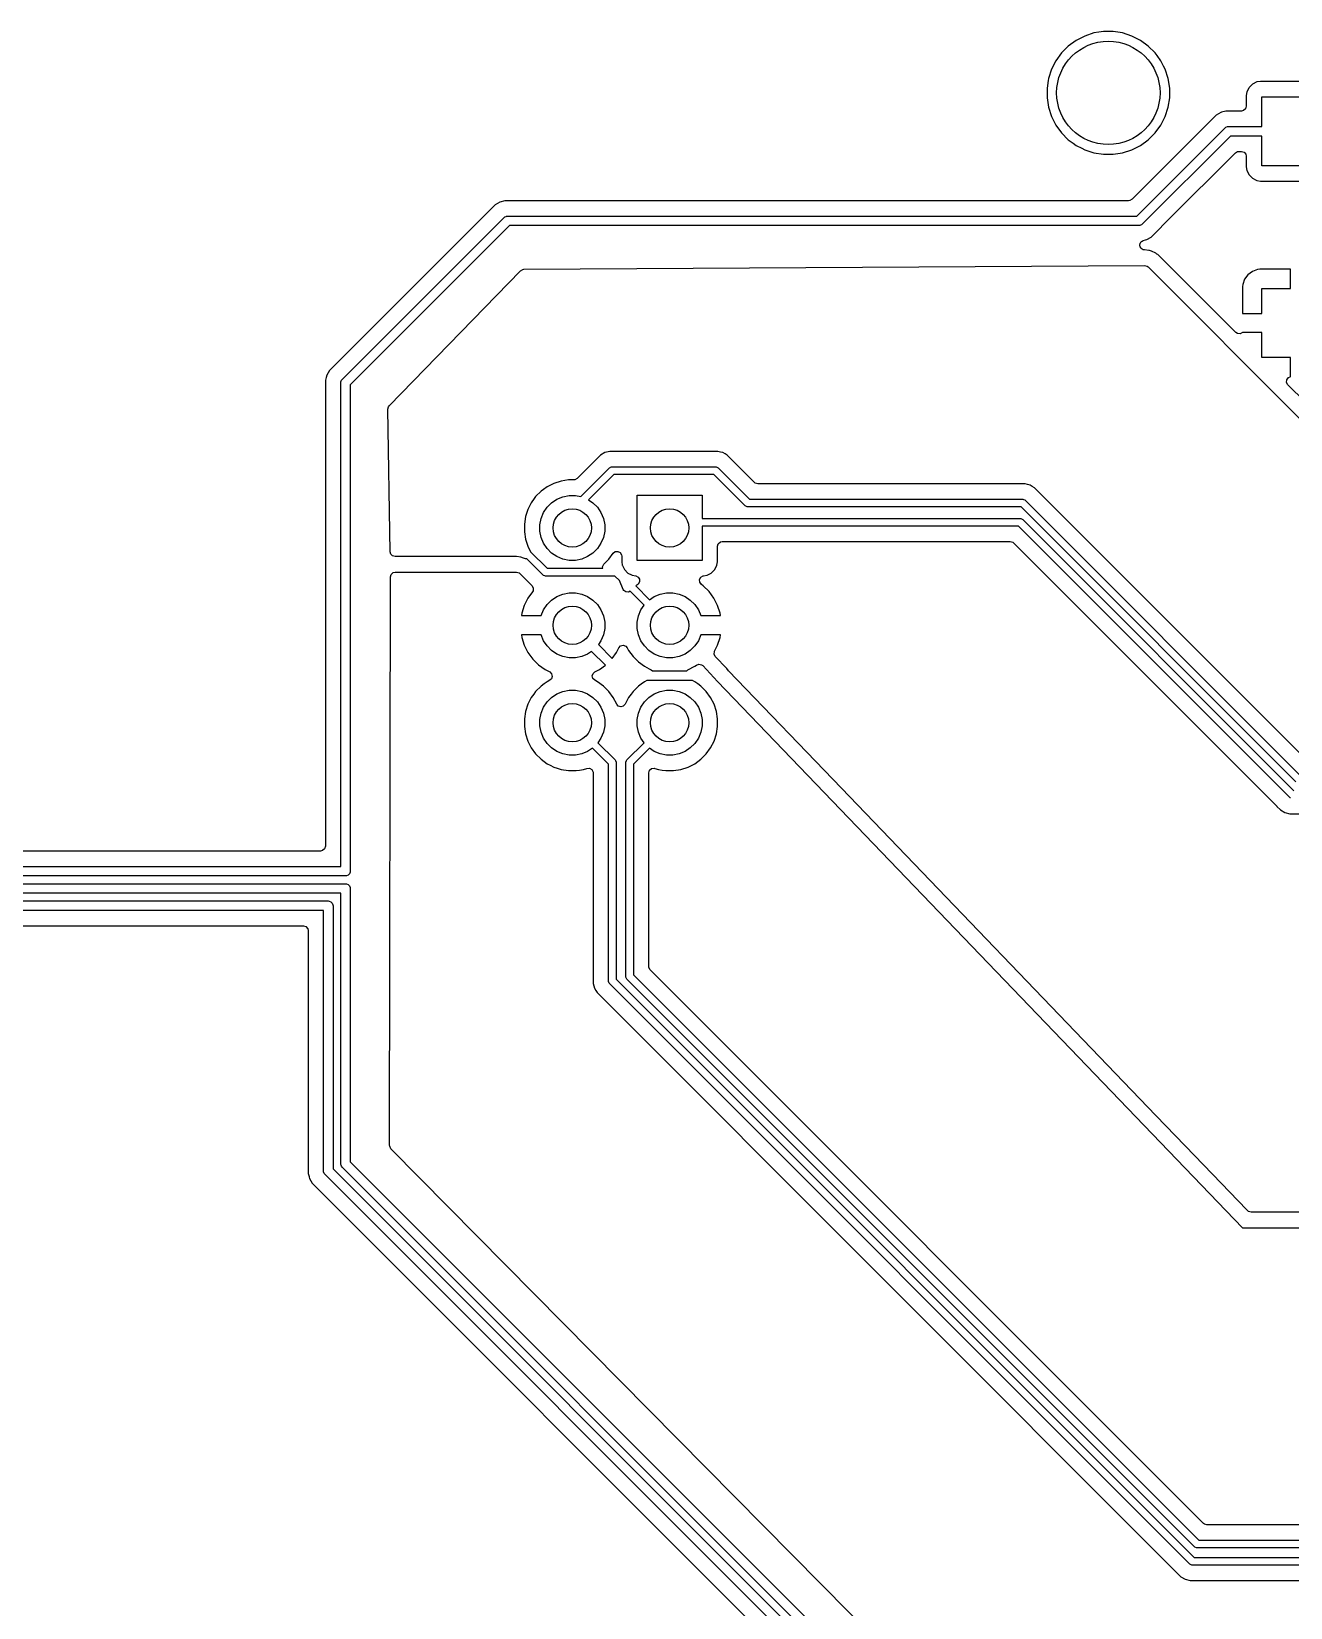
# Model space of a CAD drawing. Extents: x 0.71 to 7.56, y -5.16 to -0.79.
# Drawn here: x 5.508 to 6.801, y -4.055 to -2.437 of the extents above; entities that cross this region are included whole.
import ezdxf

# ---------------------------------------------------------------- set-up
doc = ezdxf.new("R2010")
doc.units = 0
doc.header["$MEASUREMENT"] = 0
doc.layers.add('BLACK', color=7, linetype='CONTINUOUS')

msp = doc.modelspace()

# ---------------------------------------------------------------- linework, layer by layer
at = {"layer": 'BLACK', "linetype": 'CONTINUOUS'}
for p, q in [((6.59, -2.4416), (6.5811, -2.4461)), ((6.5994, -2.4385), (6.59, -2.4416)), ((6.6043, -2.4378), (6.5994, -2.4385)), ((6.6092, -2.437), (6.6043, -2.4378)), ((6.6191, -2.437), (6.6092, -2.437)), ((6.6289, -2.4385), (6.6191, -2.437)), ((6.6384, -2.4416), (6.6289, -2.4385)), ((6.6444, -2.4447), (6.6384, -2.4416)), ((6.5661, -2.459), (6.5603, -2.467)), ((6.5731, -2.4519), (6.5661, -2.459)), ((6.5661, -2.459), (6.5661, -2.459)), ((6.5811, -2.4461), (6.5731, -2.4519)), ((6.5731, -2.4519), (6.5731, -2.4519)), ((6.6472, -2.4461), (6.6444, -2.4447)), ((6.6552, -2.4519), (6.6472, -2.4461)), ((6.6472, -2.4461), (6.6472, -2.4461)), ((6.6472, -2.4461), (6.6472, -2.4461)), ((6.6622, -2.459), (6.6552, -2.4519)), ((6.6552, -2.4519), (6.6552, -2.4519)), ((6.6642, -2.4617), (6.6622, -2.459)), ((6.6622, -2.459), (6.6622, -2.459)), ((6.5558, -2.4758), (6.5527, -2.4852)), ((6.5603, -2.467), (6.5558, -2.4758)), ((6.6681, -2.467), (6.6642, -2.4617)), ((6.6709, -2.4726), (6.6681, -2.467)), ((6.6726, -2.4758), (6.6709, -2.4726)), ((6.6756, -2.4852), (6.6726, -2.4758)), ((6.6726, -2.4758), (6.6726, -2.4758)), ((6.6726, -2.4758), (6.6726, -2.4758)), ((6.5524, -2.4874), (6.5512, -2.495)), ((6.5527, -2.4852), (6.5524, -2.4874)), ((6.6772, -2.495), (6.6756, -2.4852)), ((6.7623, -2.491), (6.7587, -2.4946)), ((6.7667, -2.4888), (6.7623, -2.491)), ((6.7623, -2.491), (6.7623, -2.491)), ((6.7623, -2.491), (6.7623, -2.491)), ((6.7672, -2.4887), (6.7667, -2.4888)), ((6.7704, -2.4882), (6.7672, -2.4887)), ((6.8516, -2.4882), (6.7704, -2.4882)), ((6.5512, -2.495), (6.5512, -2.505)), ((6.5512, -2.505), (6.5512, -2.5052)), ((6.5512, -2.5052), (6.5527, -2.5148)), ((6.6756, -2.5148), (6.6772, -2.505)), ((6.6772, -2.505), (6.6772, -2.495)), ((6.7565, -2.499), (6.7559, -2.5027)), ((6.7559, -2.5027), (6.7559, -2.5138)), ((6.7584, -2.4952), (6.7565, -2.499)), ((6.7587, -2.4946), (6.7584, -2.4952)), ((6.7587, -2.4946), (6.7587, -2.4946)), ((6.7587, -2.4946), (6.7587, -2.4946)), ((6.7717, -2.5344), (6.7717, -2.5039)), ((6.7717, -2.5039), (6.8504, -2.5039)), ((6.5527, -2.5148), (6.5558, -2.5242)), ((6.5558, -2.5242), (6.5603, -2.533)), ((6.7249, -2.5228), (6.6385, -2.6093)), ((6.6681, -2.533), (6.6726, -2.5242)), ((6.6726, -2.5242), (6.6756, -2.5148)), ((6.7249, -2.5228), (6.7249, -2.5228)), ((6.7297, -2.5201), (6.7249, -2.5228)), ((6.7303, -2.5199), (6.7297, -2.5201)), ((6.7349, -2.5187), (6.7303, -2.5199)), ((6.7404, -2.5187), (6.7349, -2.5187)), ((6.7407, -2.5187), (6.7404, -2.5187)), ((6.751, -2.5187), (6.7407, -2.5187)), ((6.7407, -2.5187), (6.7407, -2.5187)), ((6.753, -2.5182), (6.751, -2.5187)), ((6.7551, -2.5164), (6.753, -2.5182)), ((6.7559, -2.5138), (6.7551, -2.5164)), ((6.5603, -2.533), (6.5661, -2.541)), ((6.6436, -2.6265), (6.7342, -2.5359)), ((6.6622, -2.541), (6.6681, -2.533)), ((6.7342, -2.5359), (6.7349, -2.5353)), ((6.7349, -2.5353), (6.7367, -2.5345)), ((6.7367, -2.5345), (6.7377, -2.5344)), ((6.7377, -2.5344), (6.7717, -2.5344)), ((6.5661, -2.541), (6.5661, -2.541)), ((6.5661, -2.541), (6.5731, -2.5481)), ((6.5731, -2.5481), (6.5731, -2.5481)), ((6.5731, -2.5481), (6.5781, -2.5517)), ((6.5781, -2.5517), (6.5811, -2.5539)), ((6.5811, -2.5539), (6.5868, -2.5568)), ((6.5868, -2.5568), (6.59, -2.5584)), ((6.6384, -2.5584), (6.6472, -2.5539)), ((6.6472, -2.5539), (6.6552, -2.5481)), ((6.7397, -2.5443), (6.6491, -2.6349)), ((6.6552, -2.5481), (6.6622, -2.541)), ((6.7717, -2.5443), (6.7397, -2.5443)), ((6.7717, -2.5748), (6.7717, -2.5443)), ((6.59, -2.5584), (6.59, -2.5584)), ((6.59, -2.5584), (6.59, -2.5584)), ((6.59, -2.5584), (6.5994, -2.5615)), ((6.5994, -2.5615), (6.6092, -2.563)), ((6.6092, -2.563), (6.6092, -2.563)), ((6.6092, -2.563), (6.6191, -2.563)), ((6.6191, -2.563), (6.6289, -2.5615)), ((6.6191, -2.563), (6.6191, -2.563)), ((6.6289, -2.5615), (6.6384, -2.5584)), ((6.6751, -2.6312), (6.7448, -2.5615)), ((6.7448, -2.5615), (6.7459, -2.5609)), ((6.7459, -2.5609), (6.7469, -2.5603)), ((6.7469, -2.5603), (6.7471, -2.5602)), ((6.7471, -2.5602), (6.7472, -2.5602)), ((6.7472, -2.5602), (6.7482, -2.5601)), ((6.7482, -2.5601), (6.751, -2.5601)), ((6.751, -2.5601), (6.7536, -2.5608)), ((6.7536, -2.5608), (6.7554, -2.5629)), ((6.7554, -2.5629), (6.7559, -2.5649)), ((6.7559, -2.5649), (6.7559, -2.576)), ((6.7559, -2.576), (6.7565, -2.5797)), ((6.7565, -2.5797), (6.7587, -2.5842)), ((6.7587, -2.5842), (6.7587, -2.5842)), ((6.7587, -2.5842), (6.7587, -2.5842)), ((6.7587, -2.5842), (6.7623, -2.5877)), ((6.7623, -2.5877), (6.7623, -2.5877)), ((6.7623, -2.5877), (6.7623, -2.5877)), ((6.7623, -2.5877), (6.7661, -2.5897)), ((6.8504, -2.5748), (6.7717, -2.5748)), ((6.7661, -2.5897), (6.7667, -2.59)), ((6.7667, -2.59), (6.7704, -2.5906)), ((6.7704, -2.5906), (6.7704, -2.5906)), ((6.7704, -2.5906), (6.8516, -2.5906)), ((5.9844, -2.6148), (5.8142, -2.7851)), ((5.9891, -2.6121), (5.9844, -2.6148)), ((5.9844, -2.6148), (5.9844, -2.6148)), ((5.9944, -2.6107), (5.9891, -2.6121)), ((5.9891, -2.6121), (5.9891, -2.6121)), ((6.635, -2.6107), (5.9944, -2.6107)), ((6.6361, -2.6106), (6.635, -2.6107)), ((6.6385, -2.6093), (6.6361, -2.6106)), ((5.8272, -2.7943), (5.9936, -2.6279)), ((5.9991, -2.6363), (5.8356, -2.7998)), ((5.9936, -2.6279), (5.9944, -2.6273)), ((5.9944, -2.6273), (5.9956, -2.6268)), ((5.9944, -2.6273), (5.9944, -2.6273)), ((5.9956, -2.6268), (5.9961, -2.6266)), ((5.9961, -2.6266), (5.9971, -2.6265)), ((5.9961, -2.6266), (5.9961, -2.6266)), ((5.9971, -2.6265), (6.6436, -2.6265)), ((6.6456, -2.6363), (5.9991, -2.6363)), ((6.6466, -2.6362), (6.6456, -2.6363)), ((6.6471, -2.636), (6.6466, -2.6362)), ((6.6466, -2.6362), (6.6466, -2.6362)), ((6.6484, -2.6355), (6.6471, -2.636)), ((6.6491, -2.6349), (6.6484, -2.6355)), ((6.6484, -2.6355), (6.6484, -2.6355)), ((6.6626, -2.6437), (6.6751, -2.6312)), ((6.647, -2.6542), (6.6474, -2.6537)), ((6.6474, -2.6537), (6.6477, -2.6532)), ((6.6477, -2.6532), (6.6483, -2.6527)), ((6.6483, -2.6527), (6.6488, -2.6522)), ((6.6488, -2.6522), (6.6499, -2.6517)), ((6.6499, -2.6517), (6.65, -2.6517)), ((6.65, -2.6517), (6.6501, -2.6516)), ((6.6501, -2.6516), (6.6525, -2.651)), ((6.6525, -2.651), (6.6536, -2.6507)), ((6.6536, -2.6507), (6.6583, -2.648)), ((6.6583, -2.648), (6.6622, -2.6441)), ((6.6622, -2.6441), (6.6626, -2.6437)), ((6.6622, -2.6441), (6.6622, -2.6441)), ((6.6626, -2.6437), (6.6626, -2.6437)), ((6.6465, -2.6557), (6.6469, -2.655)), ((6.6466, -2.6563), (6.6465, -2.6557)), ((6.6465, -2.6569), (6.6466, -2.6563)), ((6.6468, -2.6576), (6.6465, -2.6569)), ((6.647, -2.6584), (6.6468, -2.6576)), ((6.6469, -2.655), (6.647, -2.6542)), ((6.6474, -2.6589), (6.647, -2.6584)), ((6.6476, -2.6594), (6.6474, -2.6589)), ((6.6483, -2.6599), (6.6476, -2.6594)), ((6.6488, -2.6605), (6.6483, -2.6599)), ((6.6494, -2.6606), (6.6488, -2.6605)), ((6.6499, -2.661), (6.6494, -2.6606)), ((6.6507, -2.661), (6.6499, -2.661)), ((6.6512, -2.6612), (6.6507, -2.661)), ((6.6514, -2.6612), (6.6512, -2.6612)), ((6.6512, -2.6612), (6.6512, -2.6612)), ((6.6559, -2.6618), (6.6514, -2.6612)), ((6.6514, -2.6612), (6.6514, -2.6612)), ((6.6564, -2.662), (6.6559, -2.6618)), ((6.6559, -2.6618), (6.6559, -2.6618)), ((6.6559, -2.6618), (6.6559, -2.6618)), ((6.6559, -2.6618), (6.6559, -2.6618)), ((6.6586, -2.6626), (6.6564, -2.662)), ((6.6631, -2.6647), (6.6586, -2.6626)), ((6.6641, -2.6655), (6.6631, -2.6647)), ((6.6631, -2.6647), (6.6631, -2.6647)), ((6.665, -2.6661), (6.6641, -2.6655)), ((6.6663, -2.6673), (6.665, -2.6661)), ((6.6979, -2.6989), (6.6663, -2.6673)), ((6.6663, -2.6673), (6.6663, -2.6673)), ((6.6663, -2.6673), (6.6663, -2.6673)), ((5.8754, -2.8214), (6.0104, -2.6826)), ((6.0104, -2.6826), (6.0128, -2.6812)), ((6.0128, -2.6812), (6.0139, -2.6811)), ((6.0139, -2.6811), (6.6515, -2.6772)), ((6.6515, -2.6772), (6.6541, -2.6779)), ((6.6541, -2.6779), (6.655, -2.6786)), ((6.655, -2.6786), (6.811, -2.8346)), ((6.7621, -2.6833), (6.7576, -2.6867)), ((6.7674, -2.6814), (6.7621, -2.6833)), ((6.7621, -2.6833), (6.7621, -2.6833)), ((6.7698, -2.6811), (6.7674, -2.6814)), ((6.7674, -2.6814), (6.7674, -2.6814)), ((6.8012, -2.6811), (6.7698, -2.6811)), ((6.8012, -2.7008), (6.8012, -2.6811)), ((6.745, -2.7461), (6.6979, -2.6989)), ((6.7522, -2.6966), (6.752, -2.6989)), ((6.752, -2.6989), (6.752, -2.7264)), ((6.7542, -2.6913), (6.7522, -2.6966)), ((6.7522, -2.6966), (6.7522, -2.6966)), ((6.7576, -2.6867), (6.7542, -2.6913)), ((6.7542, -2.6913), (6.7542, -2.6913)), ((6.7576, -2.6867), (6.7576, -2.6867)), ((6.7717, -2.7264), (6.7717, -2.7008)), ((6.7717, -2.7008), (6.8012, -2.7008)), ((6.752, -2.7264), (6.7717, -2.7264)), ((6.7468, -2.7472), (6.745, -2.7461)), ((6.7495, -2.7474), (6.7468, -2.7472)), ((6.7519, -2.7461), (6.7495, -2.7474)), ((6.752, -2.7461), (6.7519, -2.7461)), ((6.7717, -2.7461), (6.752, -2.7461)), ((6.7717, -2.7717), (6.7717, -2.7461)), ((6.8012, -2.7717), (6.7717, -2.7717)), ((6.8012, -2.7913), (6.8012, -2.7717)), ((5.8108, -2.7923), (5.81, -2.7951)), ((5.81, -2.7951), (5.81, -2.8009)), ((5.8114, -2.7898), (5.8108, -2.7923)), ((5.8142, -2.7851), (5.8114, -2.7898)), ((5.8114, -2.7898), (5.8114, -2.7898)), ((5.8114, -2.7898), (5.8114, -2.7898)), ((5.8114, -2.7898), (5.8114, -2.7898)), ((5.8142, -2.7851), (5.8142, -2.7851)), ((5.8258, -2.7978), (5.8259, -2.7968)), ((5.8258, -3.2943), (5.8258, -2.7978)), ((5.8259, -2.7968), (5.8266, -2.795)), ((5.8266, -2.795), (5.8272, -2.7943)), ((5.8266, -2.795), (5.8266, -2.795)), ((6.7973, -2.7973), (6.7975, -2.7945)), ((6.7986, -2.7997), (6.7973, -2.7973)), ((6.7975, -2.7945), (6.7992, -2.7923)), ((6.7992, -2.7923), (6.8008, -2.7917)), ((6.8008, -2.7917), (6.8012, -2.7913)), ((5.81, -2.8009), (5.81, -2.8009)), ((5.81, -2.8009), (5.81, -3.2736)), ((5.8356, -2.7998), (5.8356, -3.2992)), ((6.8162, -2.8173), (6.7986, -2.7997)), ((5.8741, -2.8249), (5.8748, -2.8222)), ((5.8766, -2.9714), (5.8741, -2.8249)), ((5.8748, -2.8222), (5.8754, -2.8214)), ((6.0926, -2.872), (6.0686, -2.896)), ((6.0971, -2.8694), (6.0926, -2.872)), ((6.0926, -2.872), (6.0926, -2.872)), ((6.1021, -2.8681), (6.0971, -2.8694)), ((6.1073, -2.8681), (6.1021, -2.8681)), ((6.2132, -2.8681), (6.1073, -2.8681)), ((6.2157, -2.8688), (6.2132, -2.8681)), ((6.2182, -2.8694), (6.2157, -2.8688)), ((6.2205, -2.8707), (6.2182, -2.8694)), ((6.2227, -2.872), (6.2205, -2.8707)), ((6.2508, -2.9001), (6.2227, -2.872)), ((6.2227, -2.872), (6.2227, -2.872)), ((6.0686, -2.896), (6.0662, -2.8973)), ((6.0725, -2.9145), (6.1019, -2.885)), ((6.1064, -2.8917), (6.0803, -2.9178)), ((6.1019, -2.885), (6.1025, -2.8845)), ((6.1025, -2.8845), (6.103, -2.8843)), ((6.103, -2.8843), (6.104, -2.8839)), ((6.104, -2.8839), (6.1047, -2.8839)), ((6.1047, -2.8839), (6.2106, -2.8839)), ((6.209, -2.8917), (6.1064, -2.8917)), ((6.2413, -2.924), (6.209, -2.8917)), ((6.2106, -2.8839), (6.2114, -2.8839)), ((6.2114, -2.8839), (6.2128, -2.8845)), ((6.2128, -2.8845), (6.2134, -2.885)), ((6.2134, -2.885), (6.2457, -2.9173)), ((6.0315, -2.9091), (6.026, -2.9146)), ((6.0342, -2.9072), (6.0315, -2.9091)), ((6.0315, -2.9091), (6.0315, -2.9091)), ((6.0315, -2.9091), (6.0315, -2.9091)), ((6.0378, -2.9046), (6.0342, -2.9072)), ((6.0447, -2.9011), (6.0378, -2.9046)), ((6.0521, -2.8987), (6.0447, -2.9011)), ((6.0597, -2.8974), (6.0521, -2.8987)), ((6.0652, -2.8974), (6.0597, -2.8974)), ((6.0662, -2.8973), (6.0652, -2.8974)), ((6.2516, -2.9008), (6.2508, -2.9001)), ((6.2543, -2.9016), (6.2516, -2.9008)), ((6.5288, -2.9016), (6.2543, -2.9016)), ((6.5313, -2.9022), (6.5288, -2.9016)), ((6.5288, -2.9016), (6.5288, -2.9016)), ((6.5338, -2.9029), (6.5313, -2.9022)), ((6.5361, -2.9042), (6.5338, -2.9029)), ((6.5383, -2.9055), (6.5361, -2.9042)), ((6.8164, -3.1836), (6.5383, -2.9055)), ((6.5383, -2.9055), (6.5383, -2.9055)), ((6.018, -2.9278), (6.0156, -2.9351)), ((6.0215, -2.9209), (6.018, -2.9278)), ((6.0246, -2.9165), (6.0215, -2.9209)), ((6.026, -2.9146), (6.0246, -2.9165)), ((6.026, -2.9146), (6.026, -2.9146)), ((6.026, -2.9146), (6.026, -2.9146)), ((6.0341, -2.9309), (6.0377, -2.9254)), ((6.0377, -2.9254), (6.0424, -2.9208)), ((6.0424, -2.9208), (6.0478, -2.9172)), ((6.0478, -2.9172), (6.0539, -2.9147)), ((6.0539, -2.9147), (6.0603, -2.9134)), ((6.0603, -2.9134), (6.0669, -2.9134)), ((6.0669, -2.9134), (6.0725, -2.9145)), ((6.0803, -2.9178), (6.0848, -2.9208)), ((6.0848, -2.9208), (6.0895, -2.9254)), ((6.0895, -2.9254), (6.0931, -2.9309)), ((6.1301, -2.9801), (6.1301, -2.9132)), ((6.1301, -2.9132), (6.197, -2.9132)), ((6.197, -2.9132), (6.197, -2.937)), ((6.2419, -2.9245), (6.2413, -2.924)), ((6.2433, -2.9251), (6.2419, -2.9245)), ((6.2441, -2.9252), (6.2433, -2.9251)), ((6.5246, -2.9252), (6.2441, -2.9252)), ((6.2457, -2.9173), (6.5262, -2.9173)), ((6.8069, -3.2075), (6.5246, -2.9252)), ((6.5262, -2.9173), (6.527, -2.9174)), ((6.527, -2.9174), (6.5284, -2.918)), ((6.5284, -2.918), (6.529, -2.9185)), ((6.529, -2.9185), (6.8113, -3.2008)), ((6.0156, -2.9351), (6.0144, -2.9428)), ((6.0144, -2.9428), (6.0144, -2.9506)), ((6.0303, -2.9434), (6.0316, -2.937)), ((6.0303, -2.95), (6.0303, -2.9434)), ((6.0316, -2.937), (6.0341, -2.9309)), ((6.0931, -2.9309), (6.0956, -2.937)), ((6.0956, -2.937), (6.0969, -2.9434)), ((6.0969, -2.9434), (6.0969, -2.95)), ((6.197, -2.937), (6.5236, -2.937)), ((6.522, -2.9449), (6.197, -2.9449)), ((6.197, -2.9449), (6.197, -2.9801)), ((6.8004, -3.2233), (6.522, -2.9449)), ((6.5236, -2.937), (6.5244, -2.9371)), ((6.5244, -2.9371), (6.5258, -2.9377)), ((6.5258, -2.9377), (6.5264, -2.9382)), ((6.5264, -2.9382), (6.8048, -3.2165)), ((6.0144, -2.9506), (6.0156, -2.9582)), ((6.0156, -2.9582), (6.018, -2.9656)), ((6.0316, -2.9564), (6.0303, -2.95)), ((6.0341, -2.9625), (6.0316, -2.9564)), ((6.0956, -2.9564), (6.0931, -2.9625)), ((6.0969, -2.95), (6.0956, -2.9564)), ((6.2136, -2.9629), (6.2157, -2.9611)), ((6.2157, -2.9611), (6.2177, -2.9606)), ((6.2177, -2.9606), (6.5134, -2.9606)), ((6.5134, -2.9606), (6.5161, -2.9614)), ((5.8771, -2.9736), (5.8766, -2.9714)), ((5.879, -2.9755), (5.8771, -2.9736)), ((5.8817, -2.9762), (5.879, -2.9755)), ((5.8818, -2.9762), (5.8817, -2.9762)), ((5.8817, -2.9762), (5.8817, -2.9762)), ((5.8817, -2.9762), (5.8817, -2.9762)), ((5.8817, -2.9762), (5.8817, -2.9762)), ((6.0063, -2.9762), (5.8818, -2.9762)), ((5.8818, -2.9762), (5.8818, -2.9762)), ((6.0108, -2.9768), (6.0063, -2.9762)), ((6.0135, -2.9776), (6.0108, -2.9768)), ((6.0108, -2.9768), (6.0108, -2.9768)), ((6.018, -2.9656), (6.0208, -2.9711)), ((6.0208, -2.9711), (6.0379, -2.9882)), ((6.0377, -2.9679), (6.0341, -2.9625)), ((6.0424, -2.9725), (6.0377, -2.9679)), ((6.0478, -2.9762), (6.0424, -2.9725)), ((6.0539, -2.9787), (6.0478, -2.9762)), ((6.0794, -2.9762), (6.0733, -2.9787)), ((6.0848, -2.9725), (6.0794, -2.9762)), ((6.0895, -2.9679), (6.0848, -2.9725)), ((6.0931, -2.9625), (6.0895, -2.9679)), ((6.1011, -2.9787), (6.1055, -2.9727)), ((6.1055, -2.9727), (6.1077, -2.971)), ((6.1077, -2.971), (6.1104, -2.9708)), ((6.1104, -2.9708), (6.1129, -2.9721)), ((6.1129, -2.9721), (6.1142, -2.9745)), ((6.1142, -2.9745), (6.1144, -2.9756)), ((6.1144, -2.9756), (6.1144, -2.9814)), ((6.2128, -2.9655), (6.2136, -2.9629)), ((6.2128, -2.9814), (6.2128, -2.9655)), ((6.5161, -2.9614), (6.5169, -2.9621)), ((6.5169, -2.9621), (6.7872, -3.2324)), ((5.8777, -2.9944), (5.8798, -2.9926)), ((5.8798, -2.9926), (5.8818, -2.9921)), ((5.8818, -2.9921), (6.0063, -2.9921)), ((6.0063, -2.9921), (6.009, -2.9929)), ((6.009, -2.9929), (6.0098, -2.9936)), ((6.0098, -2.9936), (6.0223, -3.0061)), ((6.0145, -2.9781), (6.0135, -2.9776)), ((6.0154, -2.9784), (6.0145, -2.9781)), ((6.0169, -2.9783), (6.0154, -2.9784)), ((6.0334, -2.9949), (6.0169, -2.9783)), ((6.0379, -2.9882), (6.0949, -2.9882)), ((6.0603, -2.98), (6.0539, -2.9787)), ((6.0669, -2.98), (6.0603, -2.98)), ((6.0733, -2.9787), (6.0669, -2.98)), ((6.0947, -2.9865), (6.0959, -2.984)), ((6.0949, -2.9882), (6.0947, -2.9865)), ((6.0959, -2.984), (6.0961, -2.9838)), ((6.0961, -2.9838), (6.0986, -2.9813)), ((6.0986, -2.9813), (6.1011, -2.9787)), ((6.1144, -2.9814), (6.1149, -2.9851)), ((6.1149, -2.9851), (6.1151, -2.9853)), ((6.1151, -2.9853), (6.1172, -2.9895)), ((6.1172, -2.9895), (6.1207, -2.9931)), ((6.1207, -2.9931), (6.1245, -2.995)), ((6.197, -2.9801), (6.1301, -2.9801)), ((6.202, -2.9953), (6.2064, -2.9931)), ((6.2064, -2.9931), (6.21, -2.9895)), ((6.21, -2.9895), (6.2122, -2.9851)), ((6.2122, -2.9851), (6.2128, -2.9814)), ((6.2122, -2.9851), (6.2122, -2.9851)), ((6.2122, -2.9851), (6.2122, -2.9851)), ((5.876, -3.5807), (5.8769, -2.997)), ((5.8769, -2.997), (5.8777, -2.9944)), ((6.0223, -3.0061), (6.0236, -3.0085)), ((6.0236, -3.0085), (6.0234, -3.0112)), ((6.034, -2.9954), (6.0334, -2.9949)), ((6.0355, -2.996), (6.034, -2.9954)), ((6.0362, -2.9961), (6.0355, -2.996)), ((6.1074, -2.9961), (6.0362, -2.9961)), ((6.112, -3.0007), (6.1074, -2.9961)), ((6.1158, -3.0098), (6.112, -3.0007)), ((6.1164, -3.0108), (6.1158, -3.0098)), ((6.1245, -2.995), (6.1252, -2.9953)), ((6.1252, -2.9953), (6.1289, -2.9959)), ((6.129, -3.0061), (6.1288, -3.0063)), ((6.1288, -3.0063), (6.1429, -3.0204)), ((6.1289, -2.9959), (6.1313, -2.9971)), ((6.131, -3.0047), (6.129, -3.0061)), ((6.1312, -3.0045), (6.131, -3.0047)), ((6.1328, -3.0022), (6.1312, -3.0045)), ((6.1313, -2.9971), (6.1328, -2.9994)), ((6.1328, -2.9994), (6.1328, -3.0022)), ((6.1943, -2.9998), (6.1956, -2.9973)), ((6.1945, -3.0025), (6.1943, -2.9998)), ((6.1962, -3.0047), (6.1945, -3.0025)), ((6.1956, -2.9973), (6.198, -2.996)), ((6.1982, -3.0061), (6.1962, -3.0047)), ((6.198, -2.996), (6.1983, -2.9959)), ((6.2041, -3.0121), (6.1982, -3.0061)), ((6.1982, -3.0061), (6.1982, -3.0061)), ((6.1983, -2.9959), (6.202, -2.9953)), ((6.0181, -3.0188), (6.0143, -3.0263)), ((6.0228, -3.0124), (6.0181, -3.0188)), ((6.0234, -3.0112), (6.0228, -3.0124)), ((6.0341, -3.0309), (6.0377, -3.0254)), ((6.0377, -3.0254), (6.0424, -3.0208)), ((6.0424, -3.0208), (6.0478, -3.0172)), ((6.0478, -3.0172), (6.0539, -3.0147)), ((6.0539, -3.0147), (6.0603, -3.0134)), ((6.0603, -3.0134), (6.0669, -3.0134)), ((6.0669, -3.0134), (6.0733, -3.0147)), ((6.0733, -3.0147), (6.0794, -3.0172)), ((6.0794, -3.0172), (6.0848, -3.0208)), ((6.0848, -3.0208), (6.0895, -3.0254)), ((6.0895, -3.0254), (6.0931, -3.0309)), ((6.1186, -3.0124), (6.1164, -3.0108)), ((6.1214, -3.0126), (6.1186, -3.0124)), ((6.123, -3.0117), (6.1214, -3.0126)), ((6.1373, -3.026), (6.123, -3.0117)), ((6.1341, -3.0309), (6.1373, -3.026)), ((6.1429, -3.0204), (6.1478, -3.0172)), ((6.1478, -3.0172), (6.1539, -3.0147)), ((6.1539, -3.0147), (6.1603, -3.0134)), ((6.1603, -3.0134), (6.1669, -3.0134)), ((6.1669, -3.0134), (6.1733, -3.0147)), ((6.1733, -3.0147), (6.1794, -3.0172)), ((6.1794, -3.0172), (6.1848, -3.0208)), ((6.1848, -3.0208), (6.1895, -3.0254)), ((6.1895, -3.0254), (6.1931, -3.0309)), ((6.209, -3.0188), (6.2041, -3.0121)), ((6.2041, -3.0121), (6.2041, -3.0121)), ((6.2128, -3.0263), (6.209, -3.0188)), ((6.0117, -3.0342), (6.0113, -3.0368)), ((6.0113, -3.0368), (6.0316, -3.0368)), ((6.0143, -3.0263), (6.0117, -3.0342)), ((6.0117, -3.0342), (6.0117, -3.0342)), ((6.0316, -3.0368), (6.0341, -3.0309)), ((6.0931, -3.0309), (6.0956, -3.037)), ((6.0956, -3.037), (6.0969, -3.0434)), ((6.1303, -3.0434), (6.1316, -3.037)), ((6.1316, -3.037), (6.1341, -3.0309)), ((6.1931, -3.0309), (6.1956, -3.0368)), ((6.1956, -3.0368), (6.2158, -3.0368)), ((6.2154, -3.0342), (6.2128, -3.0263)), ((6.2158, -3.0368), (6.2154, -3.0342)), ((6.2154, -3.0342), (6.2154, -3.0342)), ((6.0316, -3.0565), (6.0113, -3.0565)), ((6.0113, -3.0565), (6.0117, -3.0591)), ((6.0341, -3.0625), (6.0316, -3.0565)), ((6.0956, -3.0564), (6.0931, -3.0625)), ((6.0969, -3.05), (6.0956, -3.0564)), ((6.0969, -3.0434), (6.0969, -3.05)), ((6.1303, -3.05), (6.1303, -3.0434)), ((6.1316, -3.0564), (6.1303, -3.05)), ((6.1341, -3.0625), (6.1316, -3.0564)), ((6.1956, -3.0565), (6.1931, -3.0625)), ((6.2158, -3.0565), (6.1956, -3.0565)), ((6.2154, -3.0591), (6.2158, -3.0565)), ((6.0117, -3.0591), (6.0117, -3.0591)), ((6.0117, -3.0591), (6.0143, -3.0671)), ((6.0143, -3.0671), (6.0181, -3.0745)), ((6.0181, -3.0745), (6.023, -3.0813)), ((6.0377, -3.0679), (6.0341, -3.0625)), ((6.0424, -3.0725), (6.0377, -3.0679)), ((6.0478, -3.0762), (6.0424, -3.0725)), ((6.0834, -3.0735), (6.0794, -3.0762)), ((6.0976, -3.0877), (6.0834, -3.0735)), ((6.0931, -3.0625), (6.0904, -3.0665)), ((6.0904, -3.0665), (6.1046, -3.0807)), ((6.1046, -3.0807), (6.109, -3.0745)), ((6.109, -3.0745), (6.1114, -3.0698)), ((6.1114, -3.0698), (6.1133, -3.0678)), ((6.1133, -3.0678), (6.116, -3.0672)), ((6.116, -3.0672), (6.1186, -3.0681)), ((6.1186, -3.0681), (6.1201, -3.0698)), ((6.1201, -3.0698), (6.1215, -3.0725)), ((6.1215, -3.0725), (6.126, -3.0787)), ((6.1377, -3.0679), (6.1341, -3.0625)), ((6.1424, -3.0725), (6.1377, -3.0679)), ((6.1478, -3.0762), (6.1424, -3.0725)), ((6.1848, -3.0725), (6.1794, -3.0762)), ((6.1895, -3.0679), (6.1848, -3.0725)), ((6.1931, -3.0625), (6.1895, -3.0679)), ((6.2093, -3.0762), (6.2096, -3.0735)), ((6.2096, -3.0735), (6.2098, -3.0731)), ((6.2098, -3.0731), (6.2128, -3.0671)), ((6.2128, -3.0671), (6.2154, -3.0591)), ((6.2128, -3.0671), (6.2128, -3.0671)), ((6.2154, -3.0591), (6.2154, -3.0591)), ((6.023, -3.0813), (6.023, -3.0813)), ((6.023, -3.0813), (6.029, -3.0872)), ((6.029, -3.0872), (6.029, -3.0872)), ((6.029, -3.0872), (6.0357, -3.0921)), ((6.0539, -3.0787), (6.0478, -3.0762)), ((6.0603, -3.08), (6.0539, -3.0787)), ((6.0669, -3.08), (6.0603, -3.08)), ((6.0733, -3.0787), (6.0669, -3.08)), ((6.0794, -3.0762), (6.0733, -3.0787)), ((6.0914, -3.0921), (6.0976, -3.0877)), ((6.126, -3.0787), (6.1315, -3.0842)), ((6.1315, -3.0842), (6.1378, -3.0888)), ((6.1378, -3.0888), (6.1426, -3.0913)), ((6.1539, -3.0787), (6.1478, -3.0762)), ((6.1603, -3.08), (6.1539, -3.0787)), ((6.1669, -3.08), (6.1603, -3.08)), ((6.1733, -3.0787), (6.1669, -3.08)), ((6.1794, -3.0762), (6.1733, -3.0787)), ((6.1824, -3.0923), (6.1894, -3.0888)), ((6.1894, -3.0888), (6.1911, -3.0875)), ((6.1894, -3.0888), (6.1894, -3.0888)), ((6.1911, -3.0875), (6.1937, -3.0866)), ((6.1937, -3.0866), (6.1964, -3.0872)), ((6.1964, -3.0872), (6.1976, -3.0881)), ((6.1976, -3.0881), (6.2126, -3.1043)), ((6.2105, -3.0787), (6.2093, -3.0762)), ((6.2222, -3.0912), (6.2105, -3.0787)), ((6.0346, -3.1068), (6.0315, -3.1091)), ((6.0378, -3.1046), (6.0346, -3.1068)), ((6.0357, -3.0921), (6.0404, -3.0945)), ((6.0404, -3.1032), (6.0378, -3.1046)), ((6.0404, -3.0945), (6.0424, -3.0964)), ((6.0422, -3.1017), (6.0404, -3.1032)), ((6.0431, -3.0991), (6.0422, -3.1017)), ((6.0424, -3.0964), (6.0431, -3.0991)), ((6.0841, -3.0987), (6.085, -3.0961)), ((6.0847, -3.1013), (6.0841, -3.0987)), ((6.0867, -3.1032), (6.0847, -3.1013)), ((6.085, -3.0961), (6.0867, -3.0945)), ((6.0867, -3.0945), (6.0914, -3.0921)), ((6.0894, -3.1046), (6.0867, -3.1032)), ((6.0957, -3.1091), (6.0894, -3.1046)), ((6.1378, -3.1046), (6.1342, -3.1072)), ((6.1402, -3.1033), (6.1378, -3.1046)), ((6.187, -3.1033), (6.1402, -3.1033)), ((6.1426, -3.0913), (6.1447, -3.0923)), ((6.1447, -3.0923), (6.146, -3.0935)), ((6.146, -3.0935), (6.1811, -3.0935)), ((6.1811, -3.0935), (6.1824, -3.0923)), ((6.1894, -3.1046), (6.187, -3.1033)), ((6.1925, -3.1068), (6.1894, -3.1046)), ((6.1957, -3.1091), (6.1925, -3.1068)), ((6.2126, -3.1043), (6.2126, -3.1043)), ((6.2126, -3.1043), (6.2126, -3.1043)), ((6.2126, -3.1043), (6.752, -3.6654)), ((6.2242, -3.0933), (6.2222, -3.0912)), ((6.2242, -3.0934), (6.2242, -3.0933)), ((6.34, -3.2138), (6.2242, -3.0934)), ((6.0215, -3.1209), (6.018, -3.1278)), ((6.0241, -3.1173), (6.0215, -3.1209)), ((6.026, -3.1146), (6.0241, -3.1173)), ((6.0315, -3.1091), (6.026, -3.1146)), ((6.026, -3.1146), (6.026, -3.1146)), ((6.026, -3.1146), (6.026, -3.1146)), ((6.0315, -3.1091), (6.0315, -3.1091)), ((6.0315, -3.1091), (6.0315, -3.1091)), ((6.0377, -3.1254), (6.0424, -3.1208)), ((6.0424, -3.1208), (6.0478, -3.1172)), ((6.0478, -3.1172), (6.0539, -3.1147)), ((6.0539, -3.1147), (6.0603, -3.1134)), ((6.0603, -3.1134), (6.0669, -3.1134)), ((6.0669, -3.1134), (6.0733, -3.1147)), ((6.0733, -3.1147), (6.0794, -3.1172)), ((6.0794, -3.1172), (6.0848, -3.1208)), ((6.0848, -3.1208), (6.0895, -3.1254)), ((6.1011, -3.1146), (6.0957, -3.1091)), ((6.1057, -3.1209), (6.1011, -3.1146)), ((6.1092, -3.1278), (6.1057, -3.1209)), ((6.1215, -3.1209), (6.1179, -3.1278)), ((6.1241, -3.1173), (6.1215, -3.1209)), ((6.126, -3.1146), (6.1241, -3.1173)), ((6.1315, -3.1091), (6.126, -3.1146)), ((6.126, -3.1146), (6.126, -3.1146)), ((6.126, -3.1146), (6.126, -3.1146)), ((6.1342, -3.1072), (6.1315, -3.1091)), ((6.1315, -3.1091), (6.1315, -3.1091)), ((6.1315, -3.1091), (6.1315, -3.1091)), ((6.1377, -3.1254), (6.1424, -3.1208)), ((6.1424, -3.1208), (6.1478, -3.1172)), ((6.1478, -3.1172), (6.1539, -3.1147)), ((6.1539, -3.1147), (6.1603, -3.1134)), ((6.1603, -3.1134), (6.1669, -3.1134)), ((6.1669, -3.1134), (6.1733, -3.1147)), ((6.1733, -3.1147), (6.1794, -3.1172)), ((6.1794, -3.1172), (6.1848, -3.1208)), ((6.1848, -3.1208), (6.1895, -3.1254)), ((6.2011, -3.1146), (6.1957, -3.1091)), ((6.2057, -3.1209), (6.2011, -3.1146)), ((6.2092, -3.1278), (6.2057, -3.1209)), ((6.0156, -3.1351), (6.0144, -3.1428)), ((6.018, -3.1278), (6.0156, -3.1351)), ((6.0303, -3.1434), (6.0316, -3.137)), ((6.0316, -3.137), (6.0341, -3.1309)), ((6.0341, -3.1309), (6.0377, -3.1254)), ((6.0895, -3.1254), (6.0931, -3.1309)), ((6.0931, -3.1309), (6.0956, -3.137)), ((6.0956, -3.137), (6.0969, -3.1434)), ((6.1108, -3.1296), (6.1092, -3.1278)), ((6.1134, -3.1305), (6.1108, -3.1296)), ((6.116, -3.1298), (6.1134, -3.1305)), ((6.1179, -3.1278), (6.116, -3.1298)), ((6.1303, -3.1434), (6.1316, -3.137)), ((6.1316, -3.137), (6.1341, -3.1309)), ((6.1341, -3.1309), (6.1377, -3.1254)), ((6.1895, -3.1254), (6.1931, -3.1309)), ((6.1931, -3.1309), (6.1956, -3.137)), ((6.1956, -3.137), (6.1969, -3.1434)), ((6.2116, -3.1351), (6.2092, -3.1278)), ((6.2128, -3.1428), (6.2116, -3.1351)), ((6.0144, -3.1428), (6.0144, -3.1506)), ((6.0144, -3.1506), (6.0156, -3.1582)), ((6.0303, -3.15), (6.0303, -3.1434)), ((6.0316, -3.1564), (6.0303, -3.15)), ((6.0969, -3.15), (6.0956, -3.1564)), ((6.0969, -3.1434), (6.0969, -3.15)), ((6.1303, -3.15), (6.1303, -3.1434)), ((6.1316, -3.1564), (6.1303, -3.15)), ((6.1969, -3.15), (6.1956, -3.1564)), ((6.1969, -3.1434), (6.1969, -3.15)), ((6.2116, -3.1582), (6.2128, -3.1506)), ((6.2128, -3.1506), (6.2128, -3.1428)), ((6.0156, -3.1582), (6.018, -3.1656)), ((6.018, -3.1656), (6.0215, -3.1725)), ((6.0341, -3.1625), (6.0316, -3.1564)), ((6.0377, -3.1679), (6.0341, -3.1625)), ((6.0424, -3.1725), (6.0377, -3.1679)), ((6.0931, -3.1625), (6.0898, -3.1673)), ((6.0898, -3.1673), (6.1075, -3.185)), ((6.0956, -3.1564), (6.0931, -3.1625)), ((6.1197, -3.185), (6.1373, -3.1673)), ((6.1341, -3.1625), (6.1316, -3.1564)), ((6.1373, -3.1673), (6.1341, -3.1625)), ((6.1895, -3.1679), (6.1848, -3.1725)), ((6.1931, -3.1625), (6.1895, -3.1679)), ((6.1956, -3.1564), (6.1931, -3.1625)), ((6.2057, -3.1725), (6.2092, -3.1656)), ((6.2092, -3.1656), (6.2116, -3.1582)), ((6.0215, -3.1725), (6.026, -3.1787)), ((6.026, -3.1787), (6.0315, -3.1842)), ((6.0315, -3.1842), (6.0378, -3.1888)), ((6.0478, -3.1762), (6.0424, -3.1725)), ((6.0539, -3.1787), (6.0478, -3.1762)), ((6.0603, -3.18), (6.0539, -3.1787)), ((6.0669, -3.18), (6.0603, -3.18)), ((6.0733, -3.1787), (6.0669, -3.18)), ((6.0794, -3.1762), (6.0733, -3.1787)), ((6.0843, -3.1729), (6.0794, -3.1762)), ((6.1008, -3.1894), (6.0843, -3.1729)), ((6.1075, -3.185), (6.108, -3.1856)), ((6.108, -3.1856), (6.1086, -3.1871)), ((6.1086, -3.1871), (6.1087, -3.1878)), ((6.1087, -3.1878), (6.1087, -3.4102)), ((6.1185, -3.1878), (6.1186, -3.1871)), ((6.1185, -3.4073), (6.1185, -3.1878)), ((6.1186, -3.1871), (6.1192, -3.1856)), ((6.1192, -3.1856), (6.1197, -3.185)), ((6.1429, -3.1729), (6.1264, -3.1894)), ((6.1478, -3.1762), (6.1429, -3.1729)), ((6.1539, -3.1787), (6.1478, -3.1762)), ((6.1603, -3.18), (6.1539, -3.1787)), ((6.1669, -3.18), (6.1603, -3.18)), ((6.1733, -3.1787), (6.1669, -3.18)), ((6.1794, -3.1762), (6.1733, -3.1787)), ((6.1848, -3.1725), (6.1794, -3.1762)), ((6.1894, -3.1888), (6.1957, -3.1842)), ((6.1957, -3.1842), (6.2011, -3.1787)), ((6.2011, -3.1787), (6.2057, -3.1725)), ((6.0378, -3.1888), (6.041, -3.1904)), ((6.041, -3.1904), (6.0447, -3.1923)), ((6.0447, -3.1923), (6.0447, -3.1923)), ((6.0447, -3.1923), (6.0447, -3.1923)), ((6.0447, -3.1923), (6.048, -3.1934)), ((6.048, -3.1934), (6.0521, -3.1947)), ((6.0521, -3.1947), (6.0597, -3.1959)), ((6.0597, -3.1959), (6.0597, -3.1959)), ((6.0597, -3.1959), (6.0675, -3.1959)), ((6.0675, -3.1959), (6.0709, -3.1954)), ((6.0709, -3.1954), (6.0751, -3.1947)), ((6.0751, -3.1947), (6.0786, -3.1936)), ((6.0786, -3.1936), (6.0814, -3.1935)), ((6.0814, -3.1935), (6.0837, -3.1949)), ((6.0837, -3.1949), (6.0849, -3.1974)), ((6.0849, -3.1974), (6.085, -3.1982)), ((6.085, -3.1982), (6.085, -3.4144)), ((6.1008, -3.4118), (6.1008, -3.1894)), ((6.1264, -3.1894), (6.1264, -3.4056)), ((6.1421, -3.1982), (6.1429, -3.1956)), ((6.1421, -3.3971), (6.1421, -3.1982)), ((6.1429, -3.1956), (6.145, -3.1938)), ((6.145, -3.1938), (6.1477, -3.1934)), ((6.1477, -3.1934), (6.1485, -3.1936)), ((6.1485, -3.1936), (6.1521, -3.1947)), ((6.1521, -3.1947), (6.1559, -3.1953)), ((6.1559, -3.1953), (6.1597, -3.1959)), ((6.1597, -3.1959), (6.1597, -3.1959)), ((6.1597, -3.1959), (6.1675, -3.1959)), ((6.1675, -3.1959), (6.1751, -3.1947)), ((6.1751, -3.1947), (6.1825, -3.1923)), ((6.1825, -3.1923), (6.1894, -3.1888)), ((6.6631, -3.5499), (6.34, -3.2138)), ((6.7872, -3.2324), (6.7872, -3.2324)), ((6.7872, -3.2324), (6.7874, -3.2326)), ((6.7874, -3.2326), (6.7874, -3.2326)), ((6.7874, -3.2326), (6.7911, -3.2362)), ((6.7911, -3.2362), (6.7955, -3.2388)), ((6.801, -3.2237), (6.8004, -3.2233)), ((6.8014, -3.2239), (6.801, -3.2237)), ((6.7955, -3.2388), (6.8006, -3.2402)), ((6.8006, -3.2402), (6.8006, -3.2402)), ((6.8006, -3.2402), (6.8006, -3.2402)), ((6.8006, -3.2402), (6.9225, -3.2402)), ((5.8051, -3.2785), (4.8405, -3.2785)), ((5.8072, -3.2781), (5.8051, -3.2785)), ((5.8092, -3.2763), (5.8072, -3.2781)), ((5.81, -3.2736), (5.8092, -3.2763)), ((4.8199, -3.2943), (5.8258, -3.2943)), ((5.8355, -3.3002), (5.8348, -3.3019)), ((5.8356, -3.2992), (5.8355, -3.3002)), ((4.8097, -3.312), (5.8307, -3.312)), ((5.8307, -3.3041), (4.815, -3.3041)), ((5.8317, -3.304), (5.8307, -3.3041)), ((5.8307, -3.312), (5.8317, -3.3121)), ((5.8334, -3.3033), (5.8317, -3.304)), ((5.8317, -3.3121), (5.8334, -3.3128)), ((5.8348, -3.3019), (5.8334, -3.3033)), ((5.8334, -3.3128), (5.8348, -3.3142)), ((5.8348, -3.3142), (5.8355, -3.316)), ((5.8355, -3.316), (5.8356, -3.3169)), ((5.8356, -3.3169), (5.8356, -3.5975)), ((4.7992, -3.3297), (5.813, -3.3297)), ((5.8258, -3.3219), (4.8076, -3.3219)), ((5.813, -3.3297), (5.814, -3.3298)), ((5.814, -3.3298), (5.8157, -3.3306)), ((5.8157, -3.3306), (5.8171, -3.3319)), ((5.8171, -3.3319), (5.8178, -3.3337)), ((5.8258, -3.5995), (5.8258, -3.3219)), ((5.8081, -3.3396), (4.7999, -3.3396)), ((5.8081, -3.6068), (5.8081, -3.3396)), ((5.8178, -3.3337), (5.8179, -3.3346)), ((5.8179, -3.3346), (5.8179, -3.6048)), ((4.807, -3.3553), (5.7874, -3.3553)), ((5.7874, -3.3553), (5.7901, -3.3561)), ((5.7901, -3.3561), (5.7919, -3.3582)), ((5.7919, -3.3582), (5.7923, -3.3602)), ((5.7923, -3.3602), (5.7923, -3.6038)), ((6.1423, -3.3981), (6.1421, -3.3971)), ((6.1436, -3.4005), (6.1423, -3.3981)), ((6.085, -3.4144), (6.0864, -3.4194)), ((6.1009, -3.4126), (6.1008, -3.4118)), ((6.1015, -3.414), (6.1009, -3.4126)), ((6.1019, -3.4146), (6.1015, -3.414)), ((6.1087, -3.4102), (6.7024, -4.0039)), ((6.1186, -3.408), (6.1185, -3.4073)), ((6.1192, -3.4094), (6.1186, -3.408)), ((6.1197, -3.41), (6.1192, -3.4094)), ((6.7026, -3.9929), (6.1197, -3.41)), ((6.1264, -3.4056), (6.707, -3.9862)), ((6.7121, -3.969), (6.1436, -3.4005)), ((6.0864, -3.4194), (6.0877, -3.4217)), ((6.0877, -3.4217), (6.089, -3.4239)), ((6.089, -3.4239), (6.685, -4.02)), ((6.698, -4.0107), (6.1019, -3.4146)), ((6.6931, -3.5811), (6.6631, -3.5499)), ((5.8761, -3.5817), (5.876, -3.5807)), ((5.8774, -3.5841), (5.8761, -3.5817)), ((6.7301, -4.4466), (5.8774, -3.5841)), ((6.7212, -3.6103), (6.6931, -3.5811)), ((5.7923, -3.6038), (5.7923, -3.6038)), ((5.7923, -3.6038), (5.7923, -3.6096)), ((5.8082, -3.6078), (5.8081, -3.6068)), ((5.8089, -3.6096), (5.8082, -3.6078)), ((5.8179, -3.6048), (6.6531, -4.44)), ((5.8259, -3.6005), (5.8258, -3.5995)), ((5.8261, -3.6009), (5.8259, -3.6005)), ((5.8259, -3.6005), (5.8259, -3.6005)), ((5.8266, -3.6022), (5.8261, -3.6009)), ((5.8272, -3.603), (5.8266, -3.6022)), ((5.8266, -3.6022), (5.8266, -3.6022)), ((6.7717, -4.5474), (5.8272, -3.603)), ((5.8356, -3.5975), (6.7801, -4.5419)), ((5.7923, -3.6096), (5.7932, -3.6128)), ((5.7932, -3.6128), (5.7932, -3.6128)), ((5.7932, -3.6128), (5.7932, -3.6128)), ((5.7932, -3.6128), (5.7932, -3.6128)), ((5.7932, -3.6128), (5.7933, -3.6134)), ((5.7933, -3.6134), (5.7937, -3.6148)), ((5.7937, -3.6148), (5.7937, -3.6148)), ((5.7937, -3.6148), (5.7964, -3.6195)), ((5.7964, -3.6195), (5.7964, -3.6195)), ((5.7964, -3.6195), (5.8006, -3.6237)), ((5.8006, -3.6237), (5.8006, -3.6237)), ((5.8006, -3.6237), (6.6275, -4.4506)), ((5.8095, -3.6103), (5.8089, -3.6096)), ((5.8089, -3.6096), (5.8089, -3.6096)), ((6.6447, -4.4455), (5.8095, -3.6103)), ((6.7564, -3.647), (6.7212, -3.6103)), ((6.7573, -3.6479), (6.7564, -3.647)), ((6.7582, -3.6486), (6.7573, -3.6479)), ((6.7608, -3.6494), (6.7582, -3.6486)), ((6.8602, -3.6494), (6.7608, -3.6494)), ((6.752, -3.6654), (6.8747, -3.6654)), ((6.7129, -3.9697), (6.7121, -3.969)), ((6.7155, -3.9705), (6.7129, -3.9697)), ((6.8888, -3.9705), (6.7155, -3.9705)), ((6.7032, -3.9934), (6.7026, -3.9929)), ((6.7046, -3.994), (6.7032, -3.9934)), ((6.7053, -3.9941), (6.7046, -3.994)), ((6.9134, -3.9941), (6.7053, -3.9941)), ((6.707, -3.9862), (6.9094, -3.9862)), ((6.6986, -4.0111), (6.698, -4.0107)), ((6.7, -4.0117), (6.6986, -4.0111)), ((6.7008, -4.0118), (6.7, -4.0117)), ((6.9488, -4.0118), (6.7008, -4.0118)), ((6.7024, -4.0039), (6.9472, -4.0039)), ((6.685, -4.02), (6.6887, -4.0236)), ((6.6887, -4.0236), (6.6932, -4.0262)), ((6.6932, -4.0262), (6.6982, -4.0276)), ((6.6982, -4.0276), (6.6982, -4.0276)), ((6.6982, -4.0276), (6.9514, -4.0276))]:
    msp.add_line(p, q, dxfattribs=at)
at = {"layer": 'BLACK'}
for centre, radius in [((6.6142, -2.5), 0.0531), ((6.0636, -2.9467), 0.0197), ((6.1636, -2.9467), 0.0197), ((6.0636, -3.0467), 0.0197), ((6.1636, -3.0467), 0.0197), ((6.0636, -3.1467), 0.0197), ((6.1636, -3.1467), 0.0197)]:
    msp.add_circle(centre, radius, dxfattribs=at)

doc.saveas('drawing.dxf')
